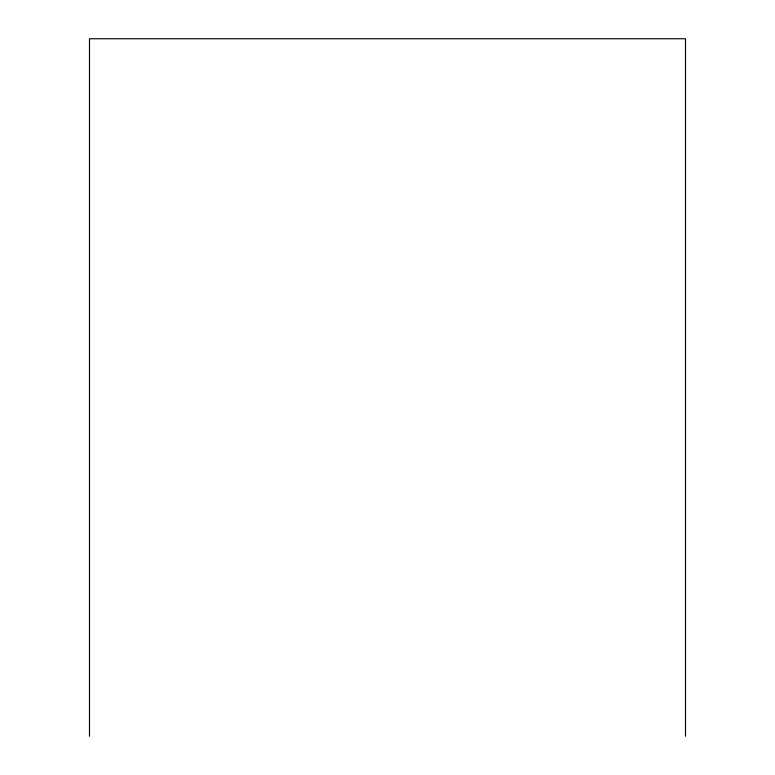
<?xml version="1.0" encoding="UTF-8"?>
<svg xmlns="http://www.w3.org/2000/svg" width="775" height="775" viewBox="0 0 775 775"><rect width="100%" height="100%" fill="white"/><g stroke="black" fill="none" stroke-linecap="round" stroke-linejoin="round"><path stroke-width="1.16" d="M685.507 736.25L685.507 38.75L89.493 38.75L89.493 736.25"/></g></svg>
